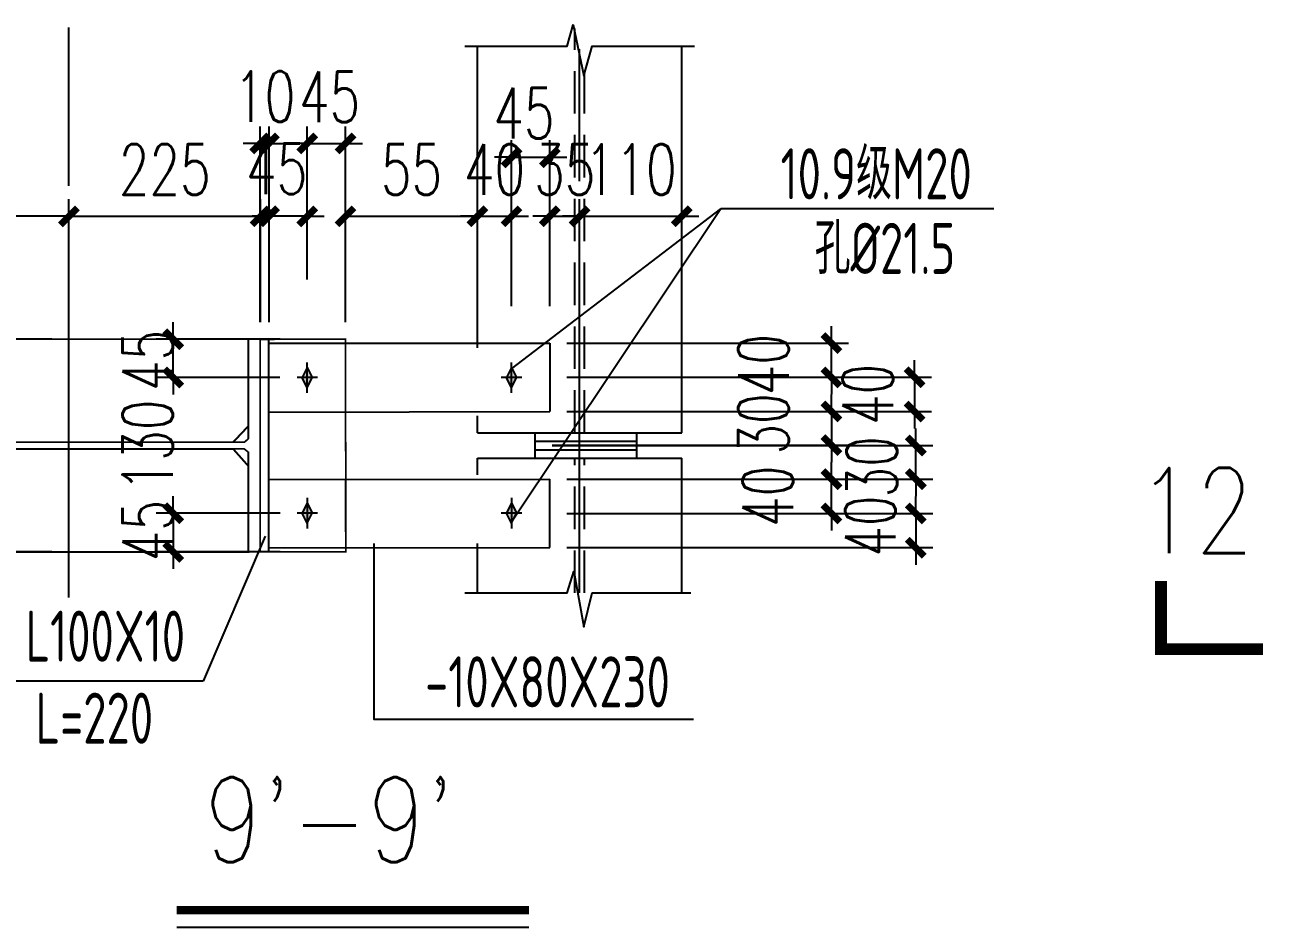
# Model space of a CAD drawing. Extents: x -33967 to 1773478, y -1022458 to -784650.
# Drawn here: x 1718790 to 1726101, y -1008802 to -1003501 of the extents above; entities that cross this region are included whole.
import ezdxf
from ezdxf.enums import TextEntityAlignment as Align

# ---------------------------------------------------------------- set-up
doc = ezdxf.new("R2010")
doc.units = 0
doc.header["$LTSCALE"] = 1000
doc.header["$MEASUREMENT"] = 0
for name, pattern in [('DASH', [0.35, 0.25, -0.1]), ('DASHED', [0.75, 0.5, -0.25]), ('DOTE', [2.42, 2, -0.2, 0.02, -0.2])]:
    doc.linetypes.add(name, pattern=pattern)
for name, color, linetype in [('ADIM', 3, 'Continuous'), ('AXIS', 3, 'Continuous'), ('DOTE', 1, 'DOTE'), ('GL', 150, 'Continuous'), ('GZ', 50, 'Continuous'), ('PUB_TEXT', 7, 'Continuous'), ('PZ', 202, 'Continuous'), ('TEXT', 7, 'Continuous'), ('吊车梁', 161, 'Continuous')]:
    doc.layers.add(name, color=color, linetype=linetype)
doc.styles.add('_TCH_DIM_T3', font='SIMPLEX', dxfattribs={"width": 0.705882, "bigfont": 'GBCBIG'})
doc.styles.add('SIM-TSSC', font='simplex.shx', dxfattribs={"width": 0.8, "bigfont": 'tssdchn.shx'})
doc.styles.add('TSSD_Norm', font='tssdeng.shx', dxfattribs={"bigfont": 'hztxt.shx'})
doc.dimstyles.new('TCH_100_5', dxfattribs={"dimtxt": 297.5, "dimasz": 100, "dimexe": 100, "dimexo": 100, "dimgap": 126.25, "dimtad": 1, "dimdec": 0, "dimlfac": 0.2, "dimzin": 0, "dimdsep": 46, "dimtxsty": '_TCH_DIM_T3', "dimblk": 'ARCHTICK', "dimcen": 0.09, "dimclrd": 126, "dimclre": 126, "dimclrt": 7, "dimazin": 2, "dimtfac": 1, "dimtdec": 0, "dimtix": 1, "dimtmove": 2, "dimatfit": 3, "dimfxl": 1, "dimtolj": 1, "dimtzin": 0, "dimarcsym": 0})

# ---------------------------------------------------------------- blocks, each defined once
blk = doc.blocks.new('_ArchTick')
at = {"color": 0, "linetype": 'ByBlock', "const_width": 0.4}
blk.add_lwpolyline([(-0.5, -0.5), (0.5, 0.5)], dxfattribs=at)
blk = doc.blocks.new('*D654')
at = {"layer": 'Defpoints', "color": 0, "transparency": 16777216}
for p in [(1722649.6, -1004625.8), (1722649.6, -1005047.7), (1722049.6, -1005215.4)]:
    blk.add_point(p, dxfattribs=at)
at = {"layer": 'GL', "color": 126, "lineweight": -2, "transparency": 16777216}
for p, q in [((1722049.6, -1005115.4), (1722049.6, -1004525.8)), ((1722649.6, -1004947.7), (1722649.6, -1004525.8)), ((1722049.6, -1004625.8), (1721949.6, -1004625.8)), ((1722049.6, -1004625.8), (1722649.6, -1004625.8)), ((1722649.6, -1004625.8), (1722749.6, -1004625.8))]:
    blk.add_line(p, q, dxfattribs=at)
at = {"layer": 'GL', "color": 126, "lineweight": -2, "transparency": 16777216, "xscale": 100, "yscale": 100, "zscale": 100}
blk.add_blockref('_ArchTick', (1722049.6, -1004625.8), dxfattribs=at)
at = {"layer": 'GL', "color": 126, "lineweight": -2, "transparency": 16777216, "xscale": 100, "yscale": 100, "zscale": 100, "rotation": 180}
blk.add_blockref('_ArchTick', (1722649.6, -1004625.8), dxfattribs=at)
at = {"layer": 'GL', "color": 7, "transparency": 16777216, "insert": (1722349.6, -1004350.8), "char_height": 297.5, "attachment_point": 5, "style": '_TCH_DIM_T3'}
blk.add_mtext('\\A1;110', dxfattribs=at)
blk = doc.blocks.new('*D655')
at = {"layer": 'Defpoints', "color": 0, "transparency": 16777216}
for p in [(1722049.6, -1004625.8), (1721874.6, -1005253.5), (1722049.6, -1005215.4)]:
    blk.add_point(p, dxfattribs=at)
at = {"layer": 'GL', "color": 126, "lineweight": -2, "transparency": 16777216}
for p, q in [((1721874.6, -1005153.5), (1721874.6, -1004525.8)), ((1722049.6, -1005115.4), (1722049.6, -1004525.8)), ((1721874.6, -1004625.8), (1721774.6, -1004625.8)), ((1721874.6, -1004625.8), (1722049.6, -1004625.8)), ((1722049.6, -1004625.8), (1722149.6, -1004625.8))]:
    blk.add_line(p, q, dxfattribs=at)
at = {"layer": 'GL', "color": 126, "lineweight": -2, "transparency": 16777216, "xscale": 100, "yscale": 100, "zscale": 100}
blk.add_blockref('_ArchTick', (1721874.6, -1004625.8), dxfattribs=at)
at = {"layer": 'GL', "color": 126, "lineweight": -2, "transparency": 16777216, "xscale": 100, "yscale": 100, "zscale": 100, "rotation": 180}
blk.add_blockref('_ArchTick', (1722049.6, -1004625.8), dxfattribs=at)
at = {"layer": 'GL', "color": 7, "transparency": 16777216, "insert": (1721962.1, -1004350.8), "char_height": 297.5, "attachment_point": 5, "style": '_TCH_DIM_T3'}
blk.add_mtext('\\A1;35', dxfattribs=at)
blk = doc.blocks.new('*D656')
at = {"layer": 'Defpoints', "color": 0, "transparency": 16777216}
for p in [(1721874.6, -1004279.3), (1721649.6, -1005194.5), (1721874.6, -1005253.5)]:
    blk.add_point(p, dxfattribs=at)
at = {"layer": 'GL', "color": 126, "lineweight": -2, "transparency": 16777216}
for p, q in [((1721649.6, -1005094.5), (1721649.6, -1004179.3)), ((1721874.6, -1005153.5), (1721874.6, -1004179.3)), ((1721649.6, -1004279.3), (1721549.6, -1004279.3)), ((1721649.6, -1004279.3), (1721874.6, -1004279.3)), ((1721874.6, -1004279.3), (1721974.6, -1004279.3))]:
    blk.add_line(p, q, dxfattribs=at)
at = {"layer": 'GL', "color": 126, "lineweight": -2, "transparency": 16777216, "xscale": 100, "yscale": 100, "zscale": 100}
blk.add_blockref('_ArchTick', (1721649.6, -1004279.3), dxfattribs=at)
at = {"layer": 'GL', "color": 126, "lineweight": -2, "transparency": 16777216, "xscale": 100, "yscale": 100, "zscale": 100, "rotation": 180}
blk.add_blockref('_ArchTick', (1721874.6, -1004279.3), dxfattribs=at)
at = {"layer": 'GL', "color": 7, "transparency": 16777216, "insert": (1721722.3, -1004020.5), "char_height": 297.5, "attachment_point": 5, "style": '_TCH_DIM_T3'}
blk.add_mtext('\\A1;45', dxfattribs=at)
blk = doc.blocks.new('*D657')
at = {"layer": 'Defpoints', "color": 0, "transparency": 16777216}
for p in [(1721649.6, -1004625.8), (1721449.6, -1005253.5), (1721649.6, -1005253.5)]:
    blk.add_point(p, dxfattribs=at)
at = {"layer": 'GL', "color": 126, "lineweight": -2, "transparency": 16777216}
for p, q in [((1721449.6, -1005153.5), (1721449.6, -1004525.8)), ((1721649.6, -1005153.5), (1721649.6, -1004525.8)), ((1721449.6, -1004625.8), (1721349.6, -1004625.8)), ((1721449.6, -1004625.8), (1721649.6, -1004625.8)), ((1721649.6, -1004625.8), (1721749.6, -1004625.8))]:
    blk.add_line(p, q, dxfattribs=at)
at = {"layer": 'GL', "color": 126, "lineweight": -2, "transparency": 16777216, "xscale": 100, "yscale": 100, "zscale": 100}
blk.add_blockref('_ArchTick', (1721449.6, -1004625.8), dxfattribs=at)
at = {"layer": 'GL', "color": 126, "lineweight": -2, "transparency": 16777216, "xscale": 100, "yscale": 100, "zscale": 100, "rotation": 180}
blk.add_blockref('_ArchTick', (1721649.6, -1004625.8), dxfattribs=at)
at = {"layer": 'GL', "color": 7, "transparency": 16777216, "insert": (1721549.6, -1004350.8), "char_height": 297.5, "attachment_point": 5, "style": '_TCH_DIM_T3'}
blk.add_mtext('\\A1;40', dxfattribs=at)
blk = doc.blocks.new('*D658')
at = {"layer": 'Defpoints', "color": 0, "transparency": 16777216}
for p in [(1720674.3, -1004197.4), (1720449.3, -1005097.7), (1720674.3, -1005097.7)]:
    blk.add_point(p, dxfattribs=at)
at = {"layer": 'GL', "color": 126, "lineweight": -2, "transparency": 16777216}
for p, q in [((1720449.3, -1004997.7), (1720449.3, -1004097.4)), ((1720674.3, -1004997.7), (1720674.3, -1004097.4)), ((1720449.3, -1004197.4), (1720349.3, -1004197.4)), ((1720449.3, -1004197.4), (1720674.3, -1004197.4)), ((1720674.3, -1004197.4), (1720774.3, -1004197.4))]:
    blk.add_line(p, q, dxfattribs=at)
at = {"layer": 'GL', "color": 126, "lineweight": -2, "transparency": 16777216, "xscale": 100, "yscale": 100, "zscale": 100}
blk.add_blockref('_ArchTick', (1720449.3, -1004197.4), dxfattribs=at)
at = {"layer": 'GL', "color": 126, "lineweight": -2, "transparency": 16777216, "xscale": 100, "yscale": 100, "zscale": 100, "rotation": 180}
blk.add_blockref('_ArchTick', (1720674.3, -1004197.4), dxfattribs=at)
at = {"layer": 'GL', "color": 7, "transparency": 16777216, "insert": (1720580.5, -1003924.6), "char_height": 297.5, "attachment_point": 5, "style": '_TCH_DIM_T3'}
blk.add_mtext('\\A1;45', dxfattribs=at)
blk = doc.blocks.new('*D659')
at = {"layer": 'Defpoints', "color": 0, "transparency": 16777216}
for p in [(1721449.6, -1004625.8), (1721449.6, -1005253.5), (1720674.3, -1005347.7)]:
    blk.add_point(p, dxfattribs=at)
at = {"layer": 'GL', "color": 126, "lineweight": -2, "transparency": 16777216}
for p, q in [((1720674.3, -1005247.7), (1720674.3, -1004525.8)), ((1721449.6, -1005153.5), (1721449.6, -1004525.8)), ((1720674.3, -1004625.8), (1721449.6, -1004625.8))]:
    blk.add_line(p, q, dxfattribs=at)
at = {"layer": 'GL', "color": 126, "lineweight": -2, "transparency": 16777216, "xscale": 100, "yscale": 100, "zscale": 100, "rotation": 180}
blk.add_blockref('_ArchTick', (1720674.3, -1004625.8), dxfattribs=at)
at = {"layer": 'GL', "color": 126, "lineweight": -2, "transparency": 16777216, "xscale": 100, "yscale": 100, "zscale": 100}
blk.add_blockref('_ArchTick', (1721449.6, -1004625.8), dxfattribs=at)
at = {"layer": 'GL', "color": 7, "transparency": 16777216, "insert": (1721062, -1004350.8), "char_height": 297.5, "attachment_point": 5, "style": '_TCH_DIM_T3'}
blk.add_mtext('\\A1;55', dxfattribs=at)
blk = doc.blocks.new('*D660')
at = {"layer": 'Defpoints', "color": 0, "transparency": 16777216}
for p in [(1717923.1, -1004625.8), (1717923.1, -1005347.7), (1719049, -1005347.7)]:
    blk.add_point(p, dxfattribs=at)
at = {"layer": 'GL', "color": 126, "lineweight": -2, "transparency": 16777216}
for p, q in [((1717923.1, -1005247.7), (1717923.1, -1004525.8)), ((1719049, -1005247.7), (1719049, -1004525.8)), ((1719049, -1004625.8), (1717923.1, -1004625.8))]:
    blk.add_line(p, q, dxfattribs=at)
at = {"layer": 'GL', "color": 126, "lineweight": -2, "transparency": 16777216, "xscale": 100, "yscale": 100, "zscale": 100, "rotation": 180}
blk.add_blockref('_ArchTick', (1717923.1, -1004625.8), dxfattribs=at)
at = {"layer": 'GL', "color": 126, "lineweight": -2, "transparency": 16777216, "xscale": 100, "yscale": 100, "zscale": 100}
blk.add_blockref('_ArchTick', (1719049, -1004625.8), dxfattribs=at)
at = {"layer": 'GL', "color": 7, "transparency": 16777216, "insert": (1718486, -1004350.8), "char_height": 297.5, "attachment_point": 5, "style": '_TCH_DIM_T3'}
blk.add_mtext('\\A1;225', dxfattribs=at)
blk = doc.blocks.new('*D661')
at = {"layer": 'Defpoints', "color": 0, "transparency": 16777216}
for p in [(1719048.1, -1005347.7), (1718660.5, -1006597.7), (1719048.1, -1006597.7)]:
    blk.add_point(p, dxfattribs=at)
at = {"layer": 'GL', "color": 126, "lineweight": -2, "transparency": 16777216}
for p, q in [((1718948.1, -1005347.7), (1718560.5, -1005347.7)), ((1718660.5, -1005347.7), (1718660.5, -1006597.7)), ((1718948.1, -1006597.7), (1718560.5, -1006597.7))]:
    blk.add_line(p, q, dxfattribs=at)
at = {"layer": 'GL', "color": 126, "lineweight": -2, "transparency": 16777216, "xscale": 100, "yscale": 100, "zscale": 100}
for p, rotation in [((1718660.5, -1005347.7), 90), ((1718660.5, -1006597.7), 270)]:
    blk.add_blockref('_ArchTick', p, dxfattribs=dict(at, rotation=rotation))
at = {"layer": 'GL', "color": 7, "transparency": 16777216, "insert": (1718385.5, -1005972.7), "char_height": 297.5, "attachment_point": 5, "rotation": 90, "style": '_TCH_DIM_T3'}
blk.add_mtext('\\A1;220', dxfattribs=at)
blk = doc.blocks.new('*D662')
at = {"layer": 'Defpoints', "color": 0, "transparency": 16777216}
for p in [(1719661.8, -1005347.7), (1720389.3, -1005347.7), (1720389.2, -1005572.7)]:
    blk.add_point(p, dxfattribs=at)
at = {"layer": 'GL', "color": 126, "lineweight": -2, "transparency": 16777216}
for p, q in [((1719661.8, -1005347.7), (1719661.8, -1005247.7)), ((1720289.3, -1005347.7), (1719561.8, -1005347.7)), ((1719661.8, -1005572.7), (1719661.8, -1005347.7)), ((1720289.2, -1005572.7), (1719561.8, -1005572.7)), ((1719661.8, -1005572.7), (1719661.8, -1005672.7))]:
    blk.add_line(p, q, dxfattribs=at)
at = {"layer": 'GL', "color": 126, "lineweight": -2, "transparency": 16777216, "xscale": 100, "yscale": 100, "zscale": 100}
for p, rotation in [((1719661.8, -1005347.7), 270), ((1719661.8, -1005572.7), 90)]:
    blk.add_blockref('_ArchTick', p, dxfattribs=dict(at, rotation=rotation))
at = {"layer": 'GL', "color": 7, "transparency": 16777216, "insert": (1719511.8, -1005472.7), "char_height": 297.5, "attachment_point": 5, "rotation": 90, "style": '_TCH_DIM_T3'}
blk.add_mtext('\\A1;45', dxfattribs=at)
blk = doc.blocks.new('*D663')
at = {"layer": 'Defpoints', "color": 0, "transparency": 16777216}
for p in [(1720389.2, -1005572.7), (1719661.8, -1006370.7), (1720389.3, -1006370.7)]:
    blk.add_point(p, dxfattribs=at)
at = {"layer": 'GL', "color": 126, "lineweight": -2, "transparency": 16777216}
for p, q in [((1720289.2, -1005572.7), (1719561.8, -1005572.7)), ((1719661.8, -1005572.7), (1719661.8, -1005596.4)), ((1719661.8, -1006370.7), (1719661.8, -1006348.9)), ((1720289.3, -1006370.7), (1719561.8, -1006370.7))]:
    blk.add_line(p, q, dxfattribs=at)
at = {"layer": 'GL', "color": 126, "lineweight": -2, "transparency": 16777216, "xscale": 100, "yscale": 100, "zscale": 100}
for p, rotation in [((1719661.8, -1005572.7), 90), ((1719661.8, -1006370.7), 270)]:
    blk.add_blockref('_ArchTick', p, dxfattribs=dict(at, rotation=rotation))
at = {"layer": 'GL', "color": 7, "transparency": 16777216, "insert": (1719511.8, -1005972.7), "char_height": 297.5, "attachment_point": 5, "rotation": 90, "style": '_TCH_DIM_T3'}
blk.add_mtext('\\A1;130', dxfattribs=at)
blk = doc.blocks.new('*D664')
at = {"layer": 'Defpoints', "color": 0, "transparency": 16777216}
for p in [(1720389.3, -1006370.7), (1719661.8, -1006597.7), (1720389.3, -1006597.7)]:
    blk.add_point(p, dxfattribs=at)
at = {"layer": 'GL', "color": 126, "lineweight": -2, "transparency": 16777216}
for p, q in [((1719661.8, -1006370.7), (1719661.8, -1006270.7)), ((1720289.3, -1006370.7), (1719561.8, -1006370.7)), ((1719661.8, -1006370.7), (1719661.8, -1006597.7)), ((1720289.3, -1006597.7), (1719561.8, -1006597.7)), ((1719661.8, -1006597.7), (1719661.8, -1006697.7))]:
    blk.add_line(p, q, dxfattribs=at)
at = {"layer": 'GL', "color": 126, "lineweight": -2, "transparency": 16777216, "xscale": 100, "yscale": 100, "zscale": 100}
for p, rotation in [((1719661.8, -1006370.7), 270), ((1719661.8, -1006597.7), 90)]:
    blk.add_blockref('_ArchTick', p, dxfattribs=dict(at, rotation=rotation))
at = {"layer": 'GL', "color": 7, "transparency": 16777216, "insert": (1719511.8, -1006472.7), "char_height": 297.5, "attachment_point": 5, "rotation": 90, "style": '_TCH_DIM_T3'}
blk.add_mtext('\\A1;45', dxfattribs=at)
blk = doc.blocks.new('*D689')
at = {"layer": 'Defpoints', "color": 0, "transparency": 16777216}
for p in [(1720224.8, -1004625.8), (1720224.8, -1005097.7), (1720449.3, -1005097.7)]:
    blk.add_point(p, dxfattribs=at)
at = {"layer": 'GL', "color": 126, "lineweight": -2, "transparency": 16777216}
for p, q in [((1720224.8, -1004997.7), (1720224.8, -1004525.8)), ((1720449.3, -1004997.7), (1720449.3, -1004525.8)), ((1720224.8, -1004625.8), (1720124.8, -1004625.8)), ((1720449.3, -1004625.8), (1720224.8, -1004625.8)), ((1720449.3, -1004625.8), (1720549.3, -1004625.8))]:
    blk.add_line(p, q, dxfattribs=at)
at = {"layer": 'GL', "color": 126, "lineweight": -2, "transparency": 16777216, "xscale": 100, "yscale": 100, "zscale": 100}
blk.add_blockref('_ArchTick', (1720224.8, -1004625.8), dxfattribs=at)
at = {"layer": 'GL', "color": 126, "lineweight": -2, "transparency": 16777216, "xscale": 100, "yscale": 100, "zscale": 100, "rotation": 180}
blk.add_blockref('_ArchTick', (1720449.3, -1004625.8), dxfattribs=at)
at = {"layer": 'GL', "color": 7, "transparency": 16777216, "insert": (1720269.8, -1004346.1), "char_height": 297.5, "attachment_point": 5, "style": '_TCH_DIM_T3'}
blk.add_mtext('\\A1;45', dxfattribs=at)
blk = doc.blocks.new('*D702')
at = {"color": 126, "lineweight": -2, "transparency": 16777216}
for p, q in [((1720173.1, -1005247.7), (1720173.1, -1004097.4)), ((1720224.8, -1005247.7), (1720224.8, -1004097.4)), ((1720173.1, -1004197.4), (1720073.1, -1004197.4)), ((1720224.8, -1004197.4), (1720173.1, -1004197.4)), ((1720224.8, -1004197.4), (1720324.8, -1004197.4))]:
    blk.add_line(p, q, dxfattribs=at)
at = {"layer": 'Defpoints', "color": 0, "transparency": 16777216}
for p in [(1720173.1, -1004197.4), (1720173.1, -1005347.7), (1720224.8, -1005347.7)]:
    blk.add_point(p, dxfattribs=at)
at = {"color": 126, "lineweight": -2, "transparency": 16777216, "xscale": 100, "yscale": 100, "zscale": 100}
blk.add_blockref('_ArchTick', (1720173.1, -1004197.4), dxfattribs=at)
at = {"color": 126, "lineweight": -2, "transparency": 16777216, "xscale": 100, "yscale": 100, "zscale": 100, "rotation": 180}
blk.add_blockref('_ArchTick', (1720224.8, -1004197.4), dxfattribs=at)
at = {"color": 7, "transparency": 16777216, "insert": (1720199, -1003922.4), "char_height": 297.5, "attachment_point": 5, "style": '_TCH_DIM_T3'}
blk.add_mtext('\\A1;10', dxfattribs=at)
blk = doc.blocks.new('*D694')
at = {"layer": 'Defpoints', "color": 0, "transparency": 16777216}
for p in [(1721874.5, -1006371.6), (1721874.5, -1006572.6), (1724024.8, -1006572.6)]:
    blk.add_point(p, dxfattribs=at)
at = {"layer": 'GL', "color": 126, "lineweight": -2, "transparency": 16777216}
for p, q in [((1724024.8, -1006371.6), (1724024.8, -1006271.6)), ((1721974.5, -1006371.6), (1724124.8, -1006371.6)), ((1724024.8, -1006371.6), (1724024.8, -1006572.6)), ((1721974.5, -1006572.6), (1724124.8, -1006572.6)), ((1724024.8, -1006572.6), (1724024.8, -1006672.6))]:
    blk.add_line(p, q, dxfattribs=at)
at = {"layer": 'GL', "color": 126, "lineweight": -2, "transparency": 16777216, "xscale": 100, "yscale": 100, "zscale": 100}
for p, rotation in [((1724024.8, -1006371.6), 270), ((1724024.8, -1006572.6), 90)]:
    blk.add_blockref('_ArchTick', p, dxfattribs=dict(at, rotation=rotation))
at = {"layer": 'GL', "color": 7, "transparency": 16777216, "insert": (1723757.7, -1006445.7), "char_height": 297.5, "attachment_point": 5, "rotation": 90, "style": '_TCH_DIM_T3'}
blk.add_mtext('\\A1;40', dxfattribs=at)
blk = doc.blocks.new('*D695')
at = {"layer": 'Defpoints', "color": 0, "transparency": 16777216}
for p in [(1721874.6, -1006170.6), (1723529.2, -1006170.6), (1721874.5, -1006371.6)]:
    blk.add_point(p, dxfattribs=at)
at = {"layer": 'GL', "color": 126, "lineweight": -2, "transparency": 16777216}
for p, q in [((1723529.2, -1006170.6), (1723529.2, -1006070.6)), ((1721974.6, -1006170.6), (1723629.2, -1006170.6)), ((1723529.2, -1006371.6), (1723529.2, -1006170.6)), ((1721974.5, -1006371.6), (1723629.2, -1006371.6)), ((1723529.2, -1006371.6), (1723529.2, -1006471.6))]:
    blk.add_line(p, q, dxfattribs=at)
at = {"layer": 'GL', "color": 126, "lineweight": -2, "transparency": 16777216, "xscale": 100, "yscale": 100, "zscale": 100}
for p, rotation in [((1723529.2, -1006170.6), 270), ((1723529.2, -1006371.6), 90)]:
    blk.add_blockref('_ArchTick', p, dxfattribs=dict(at, rotation=rotation))
at = {"layer": 'GL', "color": 7, "transparency": 16777216, "insert": (1723155.8, -1006271.1), "char_height": 297.5, "attachment_point": 5, "rotation": 90, "style": '_TCH_DIM_T3'}
blk.add_mtext('\\A1;40', dxfattribs=at)
blk = doc.blocks.new('*D696')
at = {"layer": 'Defpoints', "color": 0, "transparency": 16777216}
for p in [(1721788.5, -1005972.7), (1724024.8, -1005972.7), (1721874.6, -1006170.6)]:
    blk.add_point(p, dxfattribs=at)
at = {"layer": 'GL', "color": 126, "lineweight": -2, "transparency": 16777216}
for p, q in [((1724024.8, -1005972.7), (1724024.8, -1005872.7)), ((1721888.5, -1005972.7), (1724124.8, -1005972.7)), ((1724024.8, -1006170.6), (1724024.8, -1005972.7)), ((1721974.6, -1006170.6), (1724124.8, -1006170.6)), ((1724024.8, -1006170.6), (1724024.8, -1006270.6))]:
    blk.add_line(p, q, dxfattribs=at)
at = {"layer": 'GL', "color": 126, "lineweight": -2, "transparency": 16777216, "xscale": 100, "yscale": 100, "zscale": 100}
for p, rotation in [((1724024.8, -1005972.7), 270), ((1724024.8, -1006170.6), 90)]:
    blk.add_blockref('_ArchTick', p, dxfattribs=dict(at, rotation=rotation))
at = {"layer": 'GL', "color": 7, "transparency": 16777216, "insert": (1723766.2, -1006097.7), "char_height": 297.5, "attachment_point": 5, "rotation": 90, "style": '_TCH_DIM_T3'}
blk.add_mtext('\\A1;30', dxfattribs=at)
blk = doc.blocks.new('*D697')
at = {"layer": 'Defpoints', "color": 0, "transparency": 16777216}
for p in [(1721874.5, -1005370.7), (1723529.2, -1005370.7), (1721874.5, -1005571.7)]:
    blk.add_point(p, dxfattribs=at)
at = {"layer": 'GL', "color": 126, "lineweight": -2, "transparency": 16777216}
for p, q in [((1723529.2, -1005370.7), (1723529.2, -1005270.7)), ((1721974.5, -1005370.7), (1723629.2, -1005370.7)), ((1723529.2, -1005571.7), (1723529.2, -1005370.7)), ((1721974.5, -1005571.7), (1723629.2, -1005571.7)), ((1723529.2, -1005571.7), (1723529.2, -1005671.7))]:
    blk.add_line(p, q, dxfattribs=at)
at = {"layer": 'GL', "color": 126, "lineweight": -2, "transparency": 16777216, "xscale": 100, "yscale": 100, "zscale": 100}
for p, rotation in [((1723529.2, -1005370.7), 270), ((1723529.2, -1005571.7), 90)]:
    blk.add_blockref('_ArchTick', p, dxfattribs=dict(at, rotation=rotation))
at = {"layer": 'GL', "color": 7, "transparency": 16777216, "insert": (1723129.2, -1005497.7), "char_height": 297.5, "attachment_point": 5, "rotation": 90, "style": '_TCH_DIM_T3'}
blk.add_mtext('\\A1;40', dxfattribs=at)
blk = doc.blocks.new('*D698')
at = {"layer": 'Defpoints', "color": 0, "transparency": 16777216}
for p in [(1721874.5, -1005571.7), (1721874.6, -1005772.7), (1724018.1, -1005772.7)]:
    blk.add_point(p, dxfattribs=at)
at = {"layer": 'GL', "color": 126, "lineweight": -2, "transparency": 16777216}
for p, q in [((1724018.1, -1005571.7), (1724018.1, -1005471.7)), ((1721974.5, -1005571.7), (1724118.1, -1005571.7)), ((1724018.1, -1005571.7), (1724018.1, -1005772.7)), ((1721974.6, -1005772.7), (1724118.1, -1005772.7)), ((1724018.1, -1005772.7), (1724018.1, -1005872.7))]:
    blk.add_line(p, q, dxfattribs=at)
at = {"layer": 'GL', "color": 126, "lineweight": -2, "transparency": 16777216, "xscale": 100, "yscale": 100, "zscale": 100}
for p, rotation in [((1724018.1, -1005571.7), 270), ((1724018.1, -1005772.7), 90)]:
    blk.add_blockref('_ArchTick', p, dxfattribs=dict(at, rotation=rotation))
at = {"layer": 'GL', "color": 7, "transparency": 16777216, "insert": (1723743.1, -1005672.2), "char_height": 297.5, "attachment_point": 5, "rotation": 90, "style": '_TCH_DIM_T3'}
blk.add_mtext('\\A1;40', dxfattribs=at)
blk = doc.blocks.new('*D699')
at = {"layer": 'Defpoints', "color": 0, "transparency": 16777216}
for p in [(1721874.6, -1005772.7), (1721788.5, -1005970.7), (1723529.2, -1005970.7)]:
    blk.add_point(p, dxfattribs=at)
at = {"layer": 'GL', "color": 126, "lineweight": -2, "transparency": 16777216}
for p, q in [((1723529.2, -1005772.7), (1723529.2, -1005672.7)), ((1721974.6, -1005772.7), (1723629.2, -1005772.7)), ((1723529.2, -1005772.7), (1723529.2, -1005970.7)), ((1721888.5, -1005970.7), (1723629.2, -1005970.7)), ((1723529.2, -1005970.7), (1723529.2, -1006070.7))]:
    blk.add_line(p, q, dxfattribs=at)
at = {"layer": 'GL', "color": 126, "lineweight": -2, "transparency": 16777216, "xscale": 100, "yscale": 100, "zscale": 100}
for p, rotation in [((1723529.2, -1005772.7), 270), ((1723529.2, -1005970.7), 90)]:
    blk.add_blockref('_ArchTick', p, dxfattribs=dict(at, rotation=rotation))
at = {"layer": 'GL', "color": 7, "transparency": 16777216, "insert": (1723129.2, -1005845.7), "char_height": 297.5, "attachment_point": 5, "rotation": 90, "style": '_TCH_DIM_T3'}
blk.add_mtext('\\A1;30', dxfattribs=at)
blk = doc.blocks.new('*D700')
at = {"layer": 'Defpoints', "color": 0, "transparency": 16777216}
for p in [(1720174.8, -1004625.8), (1719049, -1005347.7), (1720174.8, -1005347.7)]:
    blk.add_point(p, dxfattribs=at)
at = {"layer": 'GL', "color": 126, "lineweight": -2, "transparency": 16777216}
for p, q in [((1719049, -1005247.7), (1719049, -1004525.8)), ((1720174.8, -1005247.7), (1720174.8, -1004525.8)), ((1719049, -1004625.8), (1720174.8, -1004625.8))]:
    blk.add_line(p, q, dxfattribs=at)
at = {"layer": 'GL', "color": 126, "lineweight": -2, "transparency": 16777216, "xscale": 100, "yscale": 100, "zscale": 100, "rotation": 180}
blk.add_blockref('_ArchTick', (1719049, -1004625.8), dxfattribs=at)
at = {"layer": 'GL', "color": 126, "lineweight": -2, "transparency": 16777216, "xscale": 100, "yscale": 100, "zscale": 100}
blk.add_blockref('_ArchTick', (1720174.8, -1004625.8), dxfattribs=at)
at = {"layer": 'GL', "color": 7, "transparency": 16777216, "insert": (1719611.9, -1004350.8), "char_height": 297.5, "attachment_point": 5, "style": '_TCH_DIM_T3'}
blk.add_mtext('\\A1;225', dxfattribs=at)

msp = doc.modelspace()

# ---------------------------------------------------------------- hatches: boundary and pattern name
for points in [[(1720449.2, -1005633.8), (1720479.2, -1005573.8), (1720449.2, -1005513.8), (1720419.2, -1005573.8)], [(1721649.5, -1005633.8), (1721679.5, -1005573.8), (1721649.5, -1005513.8), (1721619.5, -1005573.8)], [(1720449.2, -1006309.6), (1720479.2, -1006369.6), (1720449.2, -1006429.6), (1720419.2, -1006369.6)], [(1721649.5, -1006309.6), (1721679.5, -1006369.6), (1721649.5, -1006429.6), (1721619.5, -1006369.6)]]:
    msp.add_hatch(color=256).paths.add_polyline_path(points)

# ---------------------------------------------------------------- linework, layer by layer
for p, q in [((1720449.2, -1005663.8), (1720449.2, -1005483.8)), ((1721649.5, -1005663.8), (1721649.5, -1005483.8)), ((1720449.2, -1005513.8), (1720419.2, -1005573.8)), ((1720449.2, -1005513.8), (1720479.2, -1005573.8)), ((1721649.5, -1005513.8), (1721619.5, -1005573.8)), ((1721649.5, -1005513.8), (1721679.5, -1005573.8)), ((1720509.2, -1005573.8), (1720389.2, -1005573.8)), ((1720449.2, -1005633.8), (1720419.2, -1005573.8)), ((1720449.2, -1005633.8), (1720479.2, -1005573.8)), ((1721709.5, -1005573.8), (1721589.5, -1005573.8)), ((1721649.5, -1005633.8), (1721619.5, -1005573.8)), ((1721649.5, -1005633.8), (1721679.5, -1005573.8)), ((1720449.2, -1006279.6), (1720449.2, -1006459.6)), ((1721649.5, -1006279.6), (1721649.5, -1006459.6)), ((1720449.2, -1006309.6), (1720419.2, -1006369.6)), ((1720449.2, -1006309.6), (1720479.2, -1006369.6)), ((1721649.5, -1006309.6), (1721619.5, -1006369.6)), ((1721649.5, -1006309.6), (1721679.5, -1006369.6)), ((1720509.2, -1006369.6), (1720389.2, -1006369.6)), ((1720449.2, -1006429.6), (1720419.2, -1006369.6)), ((1720449.2, -1006429.6), (1720479.2, -1006369.6)), ((1721709.5, -1006369.6), (1721589.5, -1006369.6)), ((1721649.5, -1006429.6), (1721619.5, -1006369.6)), ((1721649.5, -1006429.6), (1721679.5, -1006369.6))]:
    msp.add_line(p, q)
at = {"const_width": 10}
for points in [[(1720675.6, -1006572.7), (1720675.6, -1006597.7), (1720173.1, -1006596.7), (1720173.1, -1005348.7), (1720674.3, -1005347.7), (1720674.3, -1005370.7)], [(1720674.3, -1005775.1), (1720675.8, -1006173)]]:
    msp.add_lwpolyline(points, dxfattribs=at)
at = {"layer": 'ADIM', "const_width": 50}
msp.add_lwpolyline([(1719682.2, -1008702), (1721751.7, -1008702)], dxfattribs=at)
at = {"layer": 'ADIM'}
msp.add_lwpolyline([(1719682.2, -1008802), (1721751.7, -1008802)], dxfattribs=at)
at = {"layer": 'AXIS'}
for p, q in [((1722878.4, -1004581.8), (1721649.6, -1006422.7)), ((1721649.6, -1005521.5), (1722878.4, -1004581.8)), ((1724483.2, -1004581.8), (1722878.4, -1004581.8)), ((1720202.7, -1006504.5), (1719837, -1007357.4)), ((1719837, -1007357.4), (1718694.4, -1007357.4))]:
    msp.add_line(p, q, dxfattribs=at)
msp.add_lwpolyline([(1720841, -1006547.7), (1720841, -1007579.6), (1720841, -1007579.6), (1722717.9, -1007579.6)], dxfattribs=at)
at = {"layer": 'AXIS', "color": 3, "const_width": 70}
msp.add_lwpolyline([(1726065.8, -1007168.8), (1725465.8, -1007168.8), (1725465.8, -1006768.8)], dxfattribs=at)
at = {"layer": 'DOTE'}
for p, q in [((1719049, -1006866.2), (1719049, -1003516.2)), ((1722049.6, -1006838.5), (1722049.6, -1003644.7))]:
    msp.add_line(p, q, dxfattribs=at)
at = {"layer": 'GZ', "const_width": 10}
msp.add_lwpolyline([(1717923.1, -1005347.7), (1717923.1, -1006597.7), (1717993.1, -1006597.7), (1717993.1, -1006011.9), (1718018.1, -1005992.7), (1720079.8, -1005992.7), (1720103.1, -1006011.9), (1720103.1, -1006597.7), (1720173.1, -1006597.7), (1720173.1, -1005347.7), (1720103.1, -1005347.7), (1720103.1, -1005932.7), (1720080.7, -1005952.7), (1718018.1, -1005952.7), (1717993.1, -1005932.7), (1717993.1, -1005347.7), (1717923.1, -1005347.7)], close=True, dxfattribs=at)
at = {"layer": 'PZ', "linetype": 'ByBlock'}
for p, q in [((1720222.2, -1005371.8), (1721874.5, -1005370.7)), ((1721874.5, -1005370.7), (1721874.5, -1005772.7)), ((1720222.5, -1005776.1), (1721874.5, -1005772.7)), ((1721788.5, -1006047.7), (1721788.5, -1005897.7)), ((1722385.7, -1006047.7), (1722385.7, -1005897.7)), ((1721788.5, -1005947.7), (1722385.7, -1005947.7)), ((1721788.5, -1005997.7), (1722385.7, -1005997.7)), ((1720222.7, -1006171.7), (1721874.5, -1006170.6)), ((1721874.5, -1006572.6), (1721874.5, -1006170.6)), ((1720223, -1006573.7), (1721874.5, -1006572.6))]:
    msp.add_line(p, q, dxfattribs=at)
at = {"layer": 'PZ', "const_width": 11.2}
for points in [[(1717993.1, -1005347.7), (1717993.1, -1005862.2), (1718083.4, -1005952.7), (1720014.1, -1005952.7), (1720103.1, -1005858.5), (1720103.1, -1005347.7), (1717993.1, -1005347.7)], [(1717993.1, -1006597.7), (1717993.1, -1006083.1), (1718083.4, -1005992.7), (1720014.1, -1005992.7), (1720103.1, -1006093), (1720103.1, -1006597.7), (1717993.1, -1006597.7)]]:
    msp.add_lwpolyline(points, dxfattribs=at)
at = {"layer": 'PZ', "color": 7, "const_width": 11.2}
msp.add_lwpolyline([(1720222.2, -1005348.6), (1720223, -1006596.8)], dxfattribs=at)
at = {"layer": 'PZ', "color": 7, "linetype": 'DASH', "ltscale": 0.2, "const_width": 11.2}
for points in [[(1720674.3, -1005370.7), (1720674.3, -1005775.1)], [(1720675.8, -1006577.4), (1720675.7, -1006173)]]:
    msp.add_lwpolyline(points, dxfattribs=at)
at = {"layer": '吊车梁', "linetype": 'DASHED', "ltscale": 0.5}
for p, q in [((1722020.6, -1005897.7), (1722020.6, -1003522.3)), ((1722078.6, -1005897.7), (1722078.6, -1003754.3)), ((1722020.6, -1006838.5), (1722020.6, -1006047.7)), ((1722078.6, -1006838.5), (1722078.6, -1006047.7))]:
    msp.add_line(p, q, dxfattribs=at)
at = {"layer": '吊车梁'}
for p, q in [((1721449.6, -1005397.7), (1721449.6, -1003626.2)), ((1722649.6, -1005897.7), (1722649.6, -1003626.2)), ((1721449.6, -1005897.7), (1722649.6, -1005897.7)), ((1721449.6, -1006047.7), (1722649.6, -1006047.7)), ((1722649.6, -1006838.5), (1722649.6, -1006047.7)), ((1721449.6, -1006838.5), (1721449.6, -1006547.7))]:
    msp.add_line(p, q, dxfattribs=at)
at = {"layer": '吊车梁', "ltscale": 0.5}
for p, q in [((1721449.6, -1005897.7), (1721449.6, -1005797.7)), ((1721449.6, -1006145.7), (1721449.6, -1006047.7))]:
    msp.add_line(p, q, dxfattribs=at)
at = {"layer": '吊车梁'}
for points in [[(1721374.6, -1003626.2), (1721499.6, -1003626.2), (1721975.6, -1003626.2), (1722011, -1003501.2), (1722074.8, -1003799.7), (1722123.6, -1003626.2), (1722574.6, -1003626.2), (1722724.6, -1003626.2)], [(1721374.6, -1006838.5), (1721399.6, -1006838.5), (1721975.6, -1006838.5), (1722015.6, -1006713.5), (1722074.8, -1007038.1), (1722123.6, -1006838.5), (1722627.4, -1006838.5), (1722702.4, -1006838.5)]]:
    msp.add_lwpolyline(points, dxfattribs=at)

# ---------------------------------------------------------------- texts
at = {"layer": 'AXIS', "color": 3, "style": 'SIM-TSSC', "width": 0.8}
msp.add_text('12', height=500, dxfattribs=at).set_placement((1725324.3, -1006604.1))
at = {"layer": 'PUB_TEXT', "linetype": 'ByBlock', "transparency": 16777216, "style": 'SIM-TSSC', "width": 0.8}
msp.add_text("9'-9'", height=500, dxfattribs=at).set_placement((1719843.2, -1008570.2), align=Align.BOTTOM_LEFT)
at = {"layer": 'TEXT', "style": 'TSSD_Norm', "width": 0.7}
for s, p in [('10.9级M20 ', (1723230.4, -1004526.1)), ('孔%%C21.5', (1723431.1, -1004964.3))]:
    msp.add_text(s, height=300, dxfattribs=at).set_placement(p)
for s, p in [('L100X10', (1719263, -1007242.6)), ('-10X80X230', (1721860.9, -1007511.1)), ('L=220', (1719198.4, -1007724.6))]:
    msp.add_text(s, height=300, dxfattribs=at).set_placement(p, align=Align.CENTER)

# ---------------------------------------------------------------- dimensions: what is measured, and where the dimension line sits
dim = msp.add_linear_dim(base=(1720173.1, -1004197.4), p1=(1720224.8, -1005347.7), p2=(1720173.1, -1005347.7), dimstyle='TCH_100_5')
dim.commit()
dim.dimension.update_dxf_attribs({"geometry": '*D702', "text_midpoint": (1720199, -1003922.4)})
at = {"layer": 'GL'}
dim = msp.add_linear_dim(base=(1720674.3, -1004197.4), p1=(1720449.3, -1005097.7), p2=(1720674.3, -1005097.7), dimstyle='TCH_100_5', dxfattribs=at)
dim.commit()
dim.dimension.update_dxf_attribs({"geometry": '*D658', "text_midpoint": (1720580.5, -1003924.6), "dimtype": 128})
for base, p1, p2, angle, picture, middle in [((1721874.6, -1004279.3), (1721649.6, -1005194.5), (1721874.6, -1005253.5), 180, '*D656', (1721722.3, -1004020.5)), ((1720224.8, -1004625.8), (1720449.3, -1005097.7), (1720224.8, -1005097.7), 180, '*D689', (1720269.8, -1004346.1)), ((1719661.8, -1005347.7), (1720389.2, -1005572.7), (1720389.3, -1005347.7), 90, '*D662', (1719511.8, -1005472.7)), ((1723529.2, -1005370.7), (1721874.5, -1005571.7), (1721874.5, -1005370.7), 90, '*D697', (1723129.2, -1005497.7)), ((1723529.2, -1006170.6), (1721874.5, -1006371.6), (1721874.6, -1006170.6), 270, '*D695', (1723155.8, -1006271.1)), ((1719661.8, -1006597.7), (1720389.3, -1006370.7), (1720389.3, -1006597.7), 90, '*D664', (1719511.8, -1006472.7)), ((1724024.8, -1006572.6), (1721874.5, -1006371.6), (1721874.5, -1006572.6), 270, '*D694', (1723757.7, -1006445.7))]:
    dim = msp.add_linear_dim(base=base, p1=p1, p2=p2, angle=angle, dimstyle='TCH_100_5', dxfattribs=at)
    dim.commit()
    dim.dimension.update_dxf_attribs({"geometry": picture, "text_midpoint": middle, "dimtype": 128})
dim = msp.add_linear_dim(base=(1717923.1, -1004625.8), p1=(1719049, -1005347.7), p2=(1717923.1, -1005347.7), text='225', dimstyle='TCH_100_5', dxfattribs=at)
dim.commit()
dim.dimension.update_dxf_attribs({"geometry": '*D660', "text_midpoint": (1718486, -1004350.8)})
for base, p1, p2, angle, text, picture, middle in [((1720174.8, -1004625.8), (1719049, -1005347.7), (1720174.8, -1005347.7), 180, '225', '*D700', (1719611.9, -1004350.8)), ((1721449.6, -1004625.8), (1720674.3, -1005347.7), (1721449.6, -1005253.5), 180, '55', '*D659', (1721062, -1004350.8)), ((1722649.6, -1004625.8), (1722049.6, -1005215.4), (1722649.6, -1005047.7), 180, '110', '*D654', (1722349.6, -1004350.8)), ((1718660.5, -1006597.7), (1719048.1, -1005347.7), (1719048.1, -1006597.7), 90, '220', '*D661', (1718385.5, -1005972.7))]:
    dim = msp.add_linear_dim(base=base, p1=p1, p2=p2, angle=angle, text=text, dimstyle='TCH_100_5', dxfattribs=at)
    dim.commit()
    dim.dimension.update_dxf_attribs({"geometry": picture, "text_midpoint": middle})
for base, p1, p2, angle, picture, middle in [((1721649.6, -1004625.8), (1721449.6, -1005253.5), (1721649.6, -1005253.5), 180, '*D657', (1721549.6, -1004350.8)), ((1722049.6, -1004625.8), (1721874.6, -1005253.5), (1722049.6, -1005215.4), 180, '*D655', (1721962.1, -1004350.8)), ((1724018.1, -1005772.7), (1721874.5, -1005571.7), (1721874.6, -1005772.7), 90, '*D698', (1723743.1, -1005672.2))]:
    dim = msp.add_linear_dim(base=base, p1=p1, p2=p2, angle=angle, dimstyle='TCH_100_5', dxfattribs=at)
    dim.commit()
    dim.dimension.update_dxf_attribs({"geometry": picture, "text_midpoint": middle})
for base, p1, p2, angle, text, picture, middle in [((1719661.8, -1006370.7), (1720389.2, -1005572.7), (1720389.3, -1006370.7), 90, '130', '*D663', (1719511.8, -1005972.7)), ((1723529.2, -1005970.7), (1721874.6, -1005772.7), (1721788.5, -1005970.7), 270, '30', '*D699', (1723129.2, -1005845.7)), ((1724024.8, -1005972.7), (1721874.6, -1006170.6), (1721788.5, -1005972.7), 90, '30', '*D696', (1723766.2, -1006097.7))]:
    dim = msp.add_linear_dim(base=base, p1=p1, p2=p2, angle=angle, text=text, dimstyle='TCH_100_5', dxfattribs=at)
    dim.commit()
    dim.dimension.update_dxf_attribs({"geometry": picture, "text_midpoint": middle, "dimtype": 128})

doc.saveas('drawing.dxf')
